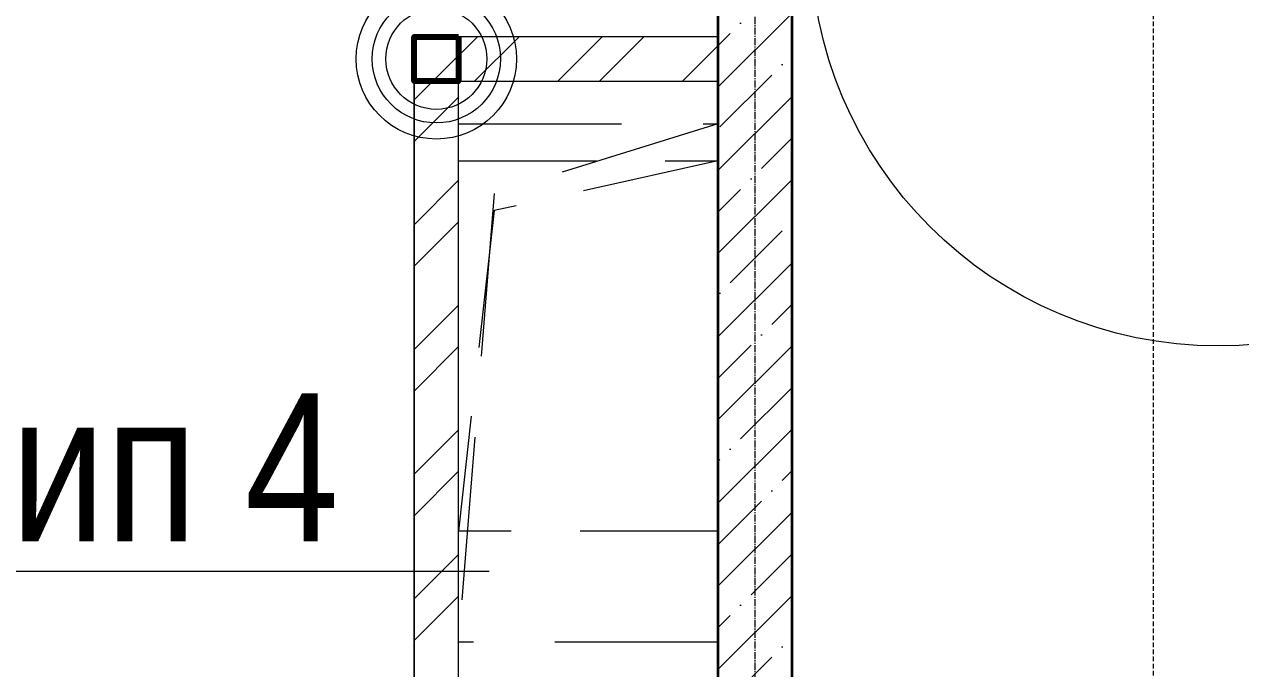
# Model space of a CAD drawing. Header units: millimetres. Extents: x -231292 to 573618, y -153144 to 564035.
# Drawn here: x 142957 to 146239, y 437031 to 438770 of the extents above; entities that cross this region are included whole.
import ezdxf
from ezdxf import colors
from ezdxf.entities.mleader import LeaderData, LeaderLine
from ezdxf.math import Vec2, Vec3

# ---------------------------------------------------------------- set-up
doc = ezdxf.new("R2010")
doc.units = ezdxf.units.MM
for name, pattern in [('CENTER2', [28.575, 19.05, -3.175, 3.175, -3.175]), ('DASHED', [19.05, 12.7, -6.35]), ('HIDDEN', [9.525, 6.35, -3.175])]:
    doc.linetypes.add(name, pattern=pattern)
doc.layers.get('0').update_dxf_attribs({"color": 250})
for name, color, linetype, lineweight in [('АР_Двери', 250, 'Continuous', 9), ('АР_Разрезы марка', 250, 'Continuous', 13), ('АР_Стены ЖБ', 250, 'Continuous', 35), ('АР_Стены кирпич', 250, 'Continuous', 20), ('АР_Ф_ЛК', 250, 'Continuous', 5), ('АР_Штриховка', 250, 'Continuous', 0), ('КМ_Фахверки', 250, 'Continuous', 80), ('ОВ_Классы', 250, 'Continuous', 0), ('Размеры зашивки ГКЛ', 250, 'Continuous', 0), ('РД_Оси_100', 250, 'Continuous', 0)]:
    doc.layers.add(name, color=color, linetype=linetype, lineweight=lineweight)
doc.layers.add('АР_Делит', color=250, linetype='Continuous', lineweight=0, plot=False)
doc.styles.add('style1', font='ARIALN.TTF')

# ---------------------------------------------------------------- blocks, each defined once
blk = doc.blocks.new('ЛК_4000х8500_2эт')
at = {"layer": 'АР_Делит'}
blk.add_lwpolyline([(-200, 4000), (8300, 4000), (8300, 0), (-200, 0)], close=True, dxfattribs=at)
blk = doc.blocks.new('otv пунктир')
at = {"linetype": 'HIDDEN', "ltscale": 0.07}
blk.add_lwpolyline([(0, 0), (0, 1), (1, 1), (1, 0)], close=True, dxfattribs=at)
blk.add_lwpolyline([(0, 1), (0.1346, 0.1366), (1, 0)], dxfattribs=at)
blk = doc.blocks.new('Ф_крпич 120')
at = {"layer": 'АР_Делит', "color": 1}
for radius in [216.3, 173, 136.2]:
    blk.add_circle((60, -60), radius, dxfattribs=at)
at = {"layer": 'КМ_Фахверки'}
blk.add_lwpolyline([(0, 0), (120, 0), (120, -120), (0, -120)], close=True, dxfattribs=at)
at = {"layer": 'КМ_Фахверки', "lineweight": 5}
blk.add_lwpolyline([(6, -6), (114, -6), (114, -114), (6, -114)], close=True, dxfattribs=at)
blk = doc.blocks.new('СОШ_2200_АР_ОСИ_М100_28.05.24')
at = {"layer": 'РД_Оси_100', "linetype": 'CENTER2'}
blk.add_line((94500, -6155), (94500, 139938.679), dxfattribs=at)

msp = doc.modelspace()

# ---------------------------------------------------------------- hatches: boundary and pattern name
at = {"layer": 'АР_Штриховка', "linetype": 'Continuous', "lineweight": 5}
h = msp.add_hatch(dxfattribs=at)
h.set_pattern_fill('ANSI35', color=256, scale=25, style=0)
h.set_pattern_definition([(45, (50428.77, 366201.75), (-112.2532, 112.2532), []), (45, (50541.02, 366201.75), (-112.2532, 112.2532), [198.4375, -39.6875, 0, -39.6875])])
h.paths.add_polyline_path([(144828.768, 430301.753), (145028.768, 430501.753), (144828.768, 430501.753)], flags=0)
h.paths.add_polyline_path([(144828.768, 431701.753), (145028.768, 431701.753), (145028.767, 438901.753), (144828.767, 438901.753)], flags=0)
at = {"layer": 'АР_Штриховка', "linetype": 'Continuous', "lineweight": 0}
h = msp.add_hatch(dxfattribs=at)
h.set_pattern_fill('ANSI32', color=256, scale=25, style=0)
h.set_pattern_definition([(45, (50428.77, 366201.75), (-168.3798, 168.3798), []), (45, (50541.02, 366201.75), (-168.3798, 168.3798), [])])
h.paths.add_polyline_path([(144008.767, 434976.753), (144128.767, 434976.753), (144128.767, 436806.753), (144098.767, 436846.753), (144008.767, 436806.753)], flags=0)
h.paths.add_polyline_path([(144008.767, 436806.753), (144098.767, 436846.753), (144128.767, 436926.753), (144128.767, 438616.753), (144008.767, 438736.753)], flags=0)
h = msp.add_hatch(dxfattribs=at)
h.set_pattern_fill('ANSI32', color=256, scale=25, angle=-360, style=0)
h.set_pattern_definition([(45, (50428.77, 366201.75), (-168.3798, 168.3798), []), (45, (50541.02, 366201.75), (-168.3798, 168.3798), [])])
h.paths.add_polyline_path([(144008.767, 438736.753), (144128.767, 438616.753), (144828.767, 438616.753), (144828.767, 438736.753)], flags=0)

# ---------------------------------------------------------------- linework, layer by layer
at = {"layer": 'АР_Двери', "linetype": 'Continuous', "lineweight": 9, "extrusion": (0, 0, -1)}
msp.add_arc((-146178.768, 439001.753), 1100, 180, 0, dxfattribs=at)
at = {"layer": 'АР_Разрезы марка', "linetype": 'DASHED', "lineweight": 0}
msp.add_lwpolyline([(148015.848, 504454.532), (148015.848, 466838.319), (146002.876, 466838.319), (146002.876, 364232.068)], dxfattribs=at)
at = {"layer": 'АР_Стены ЖБ', "linetype": 'Continuous', "lineweight": 35}
for p, q in [((144828.767, 438901.753), (144828.768, 431701.753)), ((145028.768, 431701.753), (145028.767, 438901.753))]:
    msp.add_line(p, q, dxfattribs=at)
at = {"layer": 'АР_Стены кирпич', "linetype": 'Continuous', "lineweight": 20}
for p, q in [((144008.767, 434976.753), (144008.767, 438736.753)), ((144828.767, 438736.753), (144008.767, 438736.753)), ((144828.767, 438616.753), (144828.767, 438736.753)), ((144128.767, 436926.753), (144128.767, 438616.753)), ((144128.767, 438616.753), (144828.767, 438616.753))]:
    msp.add_line(p, q, dxfattribs=at)
at = {"layer": 'КМ_Фахверки', "lineweight": 13}
msp.add_lwpolyline([(144008.767, 438616.753), (144008.767, 435096.753), (144128.767, 435096.753), (144128.767, 438616.753)], close=True, dxfattribs=at)

# ---------------------------------------------------------------- block references
at = {"layer": 'АР_Ф_ЛК', "rotation": 270}
msp.add_blockref('ЛК_4000х8500_2эт', (145028.767, 438801.753), dxfattribs=at)
at = {"layer": 'КМ_Фахверки', "rotation": 270}
msp.add_blockref('Ф_крпич 120', (144128.767, 438736.753), dxfattribs=at)
at = {"layer": 'ОВ_Классы', "yscale": 700, "rotation": 270}
for p, xscale in [((144128.767, 438501.753), 1400), ((144128.767, 438401.753), 1000)]:
    msp.add_blockref('otv пунктир', p, dxfattribs=dict(at, xscale=xscale))
at = {"layer": 'РД_Оси_100'}
msp.add_blockref('СОШ_2200_АР_ОСИ_М100_28.05.24', (50428.768, 366201.753), dxfattribs=at)

# ---------------------------------------------------------------- leaders
at = {"layer": 'Размеры зашивки ГКЛ'}
ml = msp.add_multileader_mtext('Standard', dxfattribs=at)
ml.set_content('\\pxsm1;Тип 4 ', color=(0, 0, 138), style='style1')
ml.set_leader_properties(color=256, linetype='ByLayer', lineweight=9)
ml.build(insert=Vec2(0, 0))
ml.multileader.update_dxf_attribs({"has_dogleg": 0, "text_left_attachment_type": 6, "text_right_attachment_type": 6, "text_bottom_attachment_type": 10, "dogleg_length": 25, "arrow_head_size": 400})
ctx = ml.context
ctx.base_point, ctx.char_height, ctx.arrow_head_size, ctx.landing_gap_size, ctx.plane_origin = Vec3(142589.73, 437294.2), 400, 400, 50, Vec3(135730.542, 444264.764)
ctx.left_attachment, ctx.right_attachment, ctx.top_attachment = 6, 6, 10
notes = []
notes.append((ctx, [(0, (1, 1, 0), (142564.73, 437294.2), (1, 0), 25, [(1, [(142593.148, 435268.286)], 0, [])])]))
ctx.mtext.insert, ctx.mtext.width, ctx.mtext.defined_height, ctx.mtext.line_spacing_factor, ctx.mtext.flow_direction = Vec3(142639.73, 437774.2), 1668.44707, 600, 0.3, 5
for ctx, leaders in notes:
    for number, flags, end, landing, length, lines in leaders:
        leader = LeaderData()
        leader.index, (leader.has_last_leader_line, leader.has_dogleg_vector, leader.attachment_direction) = number, flags
        leader.last_leader_point, leader.dogleg_vector, leader.dogleg_length = Vec3(end), Vec3(landing), length
        for number, points, colour, breaks in lines:
            line = LeaderLine()
            line.index, line.vertices, line.color, line.breaks = number, Vec3.list(points), colors.encode_raw_color(colour), breaks
            leader.lines.append(line)
        ctx.leaders.append(leader)

doc.saveas('drawing.dxf')
